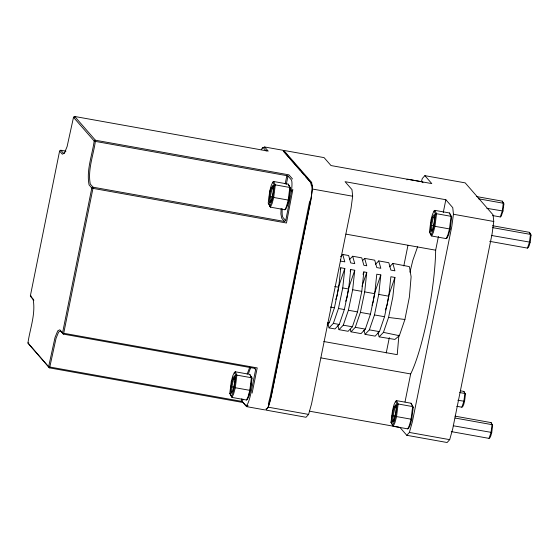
<?xml version="1.0" encoding="UTF-8"?>
<svg xmlns="http://www.w3.org/2000/svg" width="559" height="559" viewBox="0 0 559 559"><rect width="100%" height="100%" fill="white"/><g stroke="black" fill="none" stroke-linecap="round" stroke-linejoin="round"><path stroke-width="0.84" d="M281.163 208.465L280.884 214.013L281.771 218.324L284.51 221.462L285.726 220.637L291.4 191.527A15.575 2.585 -79.9 0 0 291.302 179.809L287.99 176.008L286.837 175.666L95.351 141.399L94.876 140.721L94.198 141.05C92.144 155.458 86.212 170.229 89.07 184.882L91.809 188.027L62.552 332.926L63.356 334.114L254.848 368.381L255.652 369.569L250.963 392.781A15.575 2.585 -79.9 0 1 246.792 405.247L245.743 405.436L242.431 401.635L241.278 401.285L49.793 367.018L49.115 367.354L27.95 342.933C30.004 328.524 35.93 313.76 33.072 299.1L30.34 295.963L59.596 151.063L60.805 150.231L65.962 151.154M398.902 335.155L397.239 354.672L323.787 341.521M327.176 324.926L329.321 322.676L334.429 307.757L338.712 287.242L340.78 267.761L344.812 268.481L342.744 287.962L338.461 308.484L333.353 323.402L329.062 327.888L327.916 323.78M329.062 327.888L334.967 328.944L339.25 324.458L344.358 309.539L348.641 289.017L350.717 269.543L354.748 270.263L352.673 289.737L348.39 310.259L343.282 325.177L338.999 329.663L337.846 325.562M338.999 329.663L348.103 331.298L352.387 326.805L357.494 311.887L361.778 291.372L363.853 271.891L366.746 272.408L364.678 291.889L360.394 312.404L355.286 327.322L351.003 331.815L350.311 329.349M351.003 331.815L361.044 333.611L365.327 329.118L370.435 314.2L374.719 293.685L376.787 274.203L380.819 274.93L378.75 294.404L374.467 314.927L369.359 329.845L365.069 334.331L363.923 330.229M365.069 334.331L375.131 336.134L379.414 331.641L384.522 316.722L388.812 296.207L390.881 276.726L394.913 277.446L392.837 296.927L388.554 317.449L383.446 332.367L379.163 336.853L378.01 332.745M229.784 393.34L231.3 381.336L232.83 375.697L234.354 372.427L235.262 371.777L249.775 374.376L251.997 378.45L250.481 390.455L248.951 396.093L247.427 399.371L246.519 400.013L232.006 397.414L229.784 393.34L232.006 397.414L233.634 393.927L235.262 387.918L236.876 375.131L235.262 371.777M231.3 396.485L232.83 393.208L234.354 387.569L235.87 375.564L234.354 372.427M269.717 191.073L268.201 203.078L270.423 207.151L284.936 209.751L285.845 209.108L287.368 205.831L288.898 200.192L290.414 188.187L288.192 184.114L273.679 181.514L272.771 182.157L271.248 185.434L269.717 191.073L270.423 191.01M269.717 206.222L271.248 202.945L272.771 197.306L274.287 185.302L272.771 182.157M391.034 422.199L392.551 410.201L394.081 404.555L395.611 401.278L396.52 400.635L411.033 403.228L413.255 407.308L411.738 419.306L410.208 424.952L408.678 428.229L407.77 428.872L393.256 426.279L391.034 422.199L393.256 426.279L394.885 422.786L396.52 416.769L398.134 403.982L396.52 400.635M392.551 425.343L394.081 422.066L395.611 416.42L397.128 404.423L395.611 401.278M429.459 231.936L430.975 219.939L432.498 214.293L434.029 211.016L434.937 210.366L449.45 212.965L451.672 217.046L450.156 229.043L448.625 234.689L447.095 237.966L446.194 238.609L431.681 236.01L429.459 231.936L431.681 236.01L433.309 232.523L434.937 226.507L436.551 213.72L434.937 210.366M430.975 235.08L432.498 231.803L434.029 226.157L435.545 214.16L434.029 211.016M456.71 406.281L461.86 407.204L462.768 406.561L463.67 404.625L464.571 401.285L465.465 394.214L463.865 391.419L460.434 390.804M492.556 215.557L500.277 216.941L501.185 216.291L502.988 211.023L503.883 203.944L502.282 201.156L476.534 196.551M451.26 431.611L489.027 438.375L489.929 437.725L490.837 435.789L491.738 432.456L492.633 425.378L491.033 422.59L454.984 416.141M489.684 241.348L527.444 248.105L528.353 247.462L529.254 245.527L530.156 242.194L531.05 235.115L529.45 232.327L492.542 225.724M421.367 181.794L422.283 178.517L424.868 175.659L431.786 183.59L331.005 165.555L324.087 157.624L283.769 150.406L311.663 182.409L312.341 189.012L310.706 201.198L271.262 396.548L268.285 407.19L265.7 410.047L306.011 417.266L308.596 414.408L311.58 403.766L351.024 208.416L352.652 196.223L351.981 189.627L345.064 181.689L445.844 199.724L452.762 207.662L453.44 214.258L451.805 226.451L412.36 421.8L409.384 432.442L406.798 435.3L399.881 427.362M424.868 175.659L465.186 182.87L493.073 214.873L493.751 221.476L492.123 233.662L452.678 429.019L449.695 439.654L447.109 442.518L406.798 435.3M288.954 198.892L289.178 197.222M289.401 195.552L290.072 190.535L289.611 185.979M348.453 289.052L346.978 297.57L345.714 301.28M388.617 296.242L387.142 304.76L385.368 309.952M379.163 336.853L394.857 339.425L399.35 335.7L404.905 319.489L409.398 296.99L411.11 276.803L409.398 266.629L392.837 263.429L389.63 266.797M261.346 149.672A15.575 2.585 -79.9 0 1 262.367 147.995L264.624 146.982L268.222 151.112L74.717 116.482L73.508 117.313L67.115 146.549L64.397 153.131L62.335 154.207L59.596 151.063M48.64 366.676L55.034 337.433L57.752 330.851L59.813 329.782L62.552 332.926M49.793 367.018L56.068 338.258L58.653 331.99L60.617 330.97L63.356 334.114M95.351 141.399C93.381 155.423 87.539 169.789 90.285 184.058L93.018 187.195L284.51 221.462M63.027 333.604L63.705 333.269L92.962 188.369L92.487 187.691L91.809 188.027M241.278 401.285L241.788 398.784M285.153 184.002L286.837 175.666M242.431 401.635L242.934 399.133M286.306 184.344L287.99 176.008M252.116 393.124L257.21 367.899L63.705 333.269M309.7 201.023L270.256 396.373L268.334 404.045L269.801 401.921L271.122 396.387L310.566 201.037A15.575 2.585 -79.9 0 0 312.048 185.483L311.461 183.422L305.766 176.889M386.234 352.946L389.337 337.587M403.801 265.93L407.937 245.457M405.016 401.928L410.669 373.95A80.161 13.311 -79.9 0 0 435.657 250.18L438.424 236.499M443.259 212.553L445.844 199.724M269.319 196.614L271.248 187.789L273.176 185.357L273.777 186.42L272.051 188.593L270.325 196.509L270.325 202.253L269.319 203.022L269.319 196.614L272.862 196.964M273.176 185.357L273.176 191.758L271.248 200.59L269.319 203.022M230.902 386.884L232.83 378.052L234.759 375.62L234.759 382.028L232.83 390.86L230.902 393.284L230.902 386.884L233.599 387.08M430.57 225.473L432.498 216.64L434.427 214.216L434.427 220.616L432.498 229.449L430.57 231.88L430.57 225.473L433.274 225.668M392.152 415.742L394.081 406.91L396.01 404.478L396.01 410.886L394.081 419.711L392.152 422.143L392.152 415.742L395.702 416.085M396.184 406.086L394.892 407.714L393.159 415.63L393.159 421.374L392.152 422.143M409.957 272.205L412.801 260.424L417.587 246.805M247.155 374.125L249.817 367.046M287.144 205.377L287.822 202.945M248.496 396.45L249.405 393.208M250.083 390.776L251.655 380.798L251.194 376.242L251.997 377.43M340.221 269.396L340.78 267.761M344.812 268.481L338.67 286.425L337.049 295.795L335.777 299.505M350.158 271.171L350.717 269.543M348.599 288.199L354.748 270.263M363.015 274.336L363.853 271.891M362.001 286.271L366.746 272.408M380.819 274.93L374.677 292.867L373.056 302.237L372.035 305.207M388.764 295.39L394.913 277.446M284.936 209.751L286.564 206.257L288.192 200.255L289.807 187.461L288.192 184.114M246.519 400.013L248.147 396.527L249.775 390.517L251.389 377.723L249.775 374.376M446.194 238.609L447.822 235.115L449.45 229.099L451.064 216.319L449.45 212.965M407.77 428.872L409.398 425.378L411.033 419.369L412.647 406.582L411.033 403.228M500.277 216.941L502.282 211.085L503.275 203.217L502.282 201.156M527.444 248.105L529.45 242.257L530.442 234.389L529.45 232.327M461.86 407.204L463.865 401.348L464.857 393.48L463.865 391.419M489.027 438.375L491.033 432.519L492.025 424.651L491.033 422.59M291.4 191.527L292.874 189.417L286.467 222.999L92.962 188.369M270.325 202.253L272.051 200.073M234.927 377.227L233.634 378.855L231.901 386.772L231.901 392.516L230.902 393.284M434.602 215.816L433.309 217.451L431.576 225.368L431.576 231.105L432.876 229.476M393.159 421.374L394.458 419.739M340.599 256.707L342.744 254.464L348.641 255.519L350.717 262.912L354.748 263.631L352.673 256.239L361.778 257.867L363.853 265.259L366.746 265.777L364.678 258.391L374.719 260.187L376.787 267.579L380.819 268.299L378.75 260.906L388.812 262.709L390.881 270.095L394.913 270.822L392.837 263.429M349.466 259.607L352.673 256.239M362.539 260.634L364.678 258.391M375.536 264.274L378.75 260.906M94.876 140.721L95.407 140.225L288.912 174.848L292.518 178.985M92.487 187.691L93.018 187.195M33.875 300.295L30.668 296.473L31.199 295.977M264.693 409.873L246.547 406.624L242.948 402.494L49.444 367.864L28.754 344.127L28.278 343.45L28.816 342.953M406.861 179.844L407.77 179.201L422.283 181.794L422.988 182.73M64.858 152.698L63.544 153.376L60.805 150.231M246.547 406.624L248.126 405.806L246.792 405.247M435.545 214.16L436.551 213.72L451.064 216.319L451.672 217.046M274.287 185.302L275.294 184.861L289.807 187.461L290.414 188.187M235.87 375.564L236.876 375.131L251.389 377.723L251.997 378.45M397.128 404.423L398.134 403.982L412.647 406.582L413.255 407.308M312.048 185.483L311.37 185.679L310.657 182.234L282.763 150.224L264.624 146.982M262.367 147.995L263.415 147.807L266.175 150.979M502.988 211.023L486.833 208.325M530.156 242.194L491.682 235.507M464.571 401.285L457.856 400.272M491.738 432.456L453.265 425.769M288.898 200.192L272.771 197.306M450.156 229.043L434.029 226.157M231.3 381.336L232.006 381.273M250.481 390.455L234.354 387.569M411.738 419.306L395.611 416.42M388.554 317.449L404.905 319.489M478.385 198.766L503.275 203.217L503.883 203.944M312.341 189.012L352.652 196.223M453.44 214.258L493.751 221.476M492.682 227.632L530.442 234.389L531.05 235.115M273.742 188.893L272.051 188.593L271.248 187.789M435 217.751L433.309 217.451L432.498 216.64M345.979 234.137L435.657 250.187M334.75 286.529L338.712 287.242M342.744 287.962L348.641 289.017M352.673 289.737L361.778 291.372M364.678 291.889L374.719 293.685M378.75 294.404L388.812 296.207M330.467 307.052L334.429 307.757M338.461 308.484L344.358 309.539M348.39 310.259L357.494 311.887M360.394 312.404L370.435 314.2M374.467 314.927L384.522 316.722M327.735 322.396L329.321 322.676M333.353 323.402L339.25 324.458M343.282 325.177L352.387 326.805M355.286 327.322L365.327 329.118M369.359 329.845L379.414 331.641M320.985 357.9L410.669 373.95M459.708 392.565L464.857 393.48L465.465 394.214M455.117 418.048L492.025 424.651L492.633 425.378M235.325 379.163L233.634 378.855L232.83 378.052M309.344 411.165L399.028 427.216M268.285 407.19L308.596 414.408M409.384 432.442L449.695 439.654M383.446 332.367L399.35 335.7M273.176 191.758L273.777 192.156M396.01 410.886L396.617 411.277M234.759 382.028L235.36 382.419M394.081 406.91L394.892 407.714M283.567 151.419L300.644 171.012M301.783 172.319L304.061 174.932M285.726 220.637L282.987 217.493A19.733 3.277 -79.9 0 1 282.232 208.78M74.717 116.482L95.407 140.225M73.508 117.313L94.198 141.05M254.555 368.311L255.652 369.569M74.04 116.817L74.368 117.327M30.34 295.963L30.668 296.473M49.115 367.354L49.444 367.864M27.95 342.933L28.278 343.45M273.679 181.514L275.294 184.861L273.679 197.655L272.051 203.665L270.423 207.151L268.809 203.804M342.744 254.464L344.812 261.857L340.78 261.13L340.319 259.488M248.587 373.356A19.733 3.277 -79.9 0 1 251.04 367.403M269.801 401.921A15.575 2.585 -79.9 0 1 265.902 409.041"/></g></svg>
